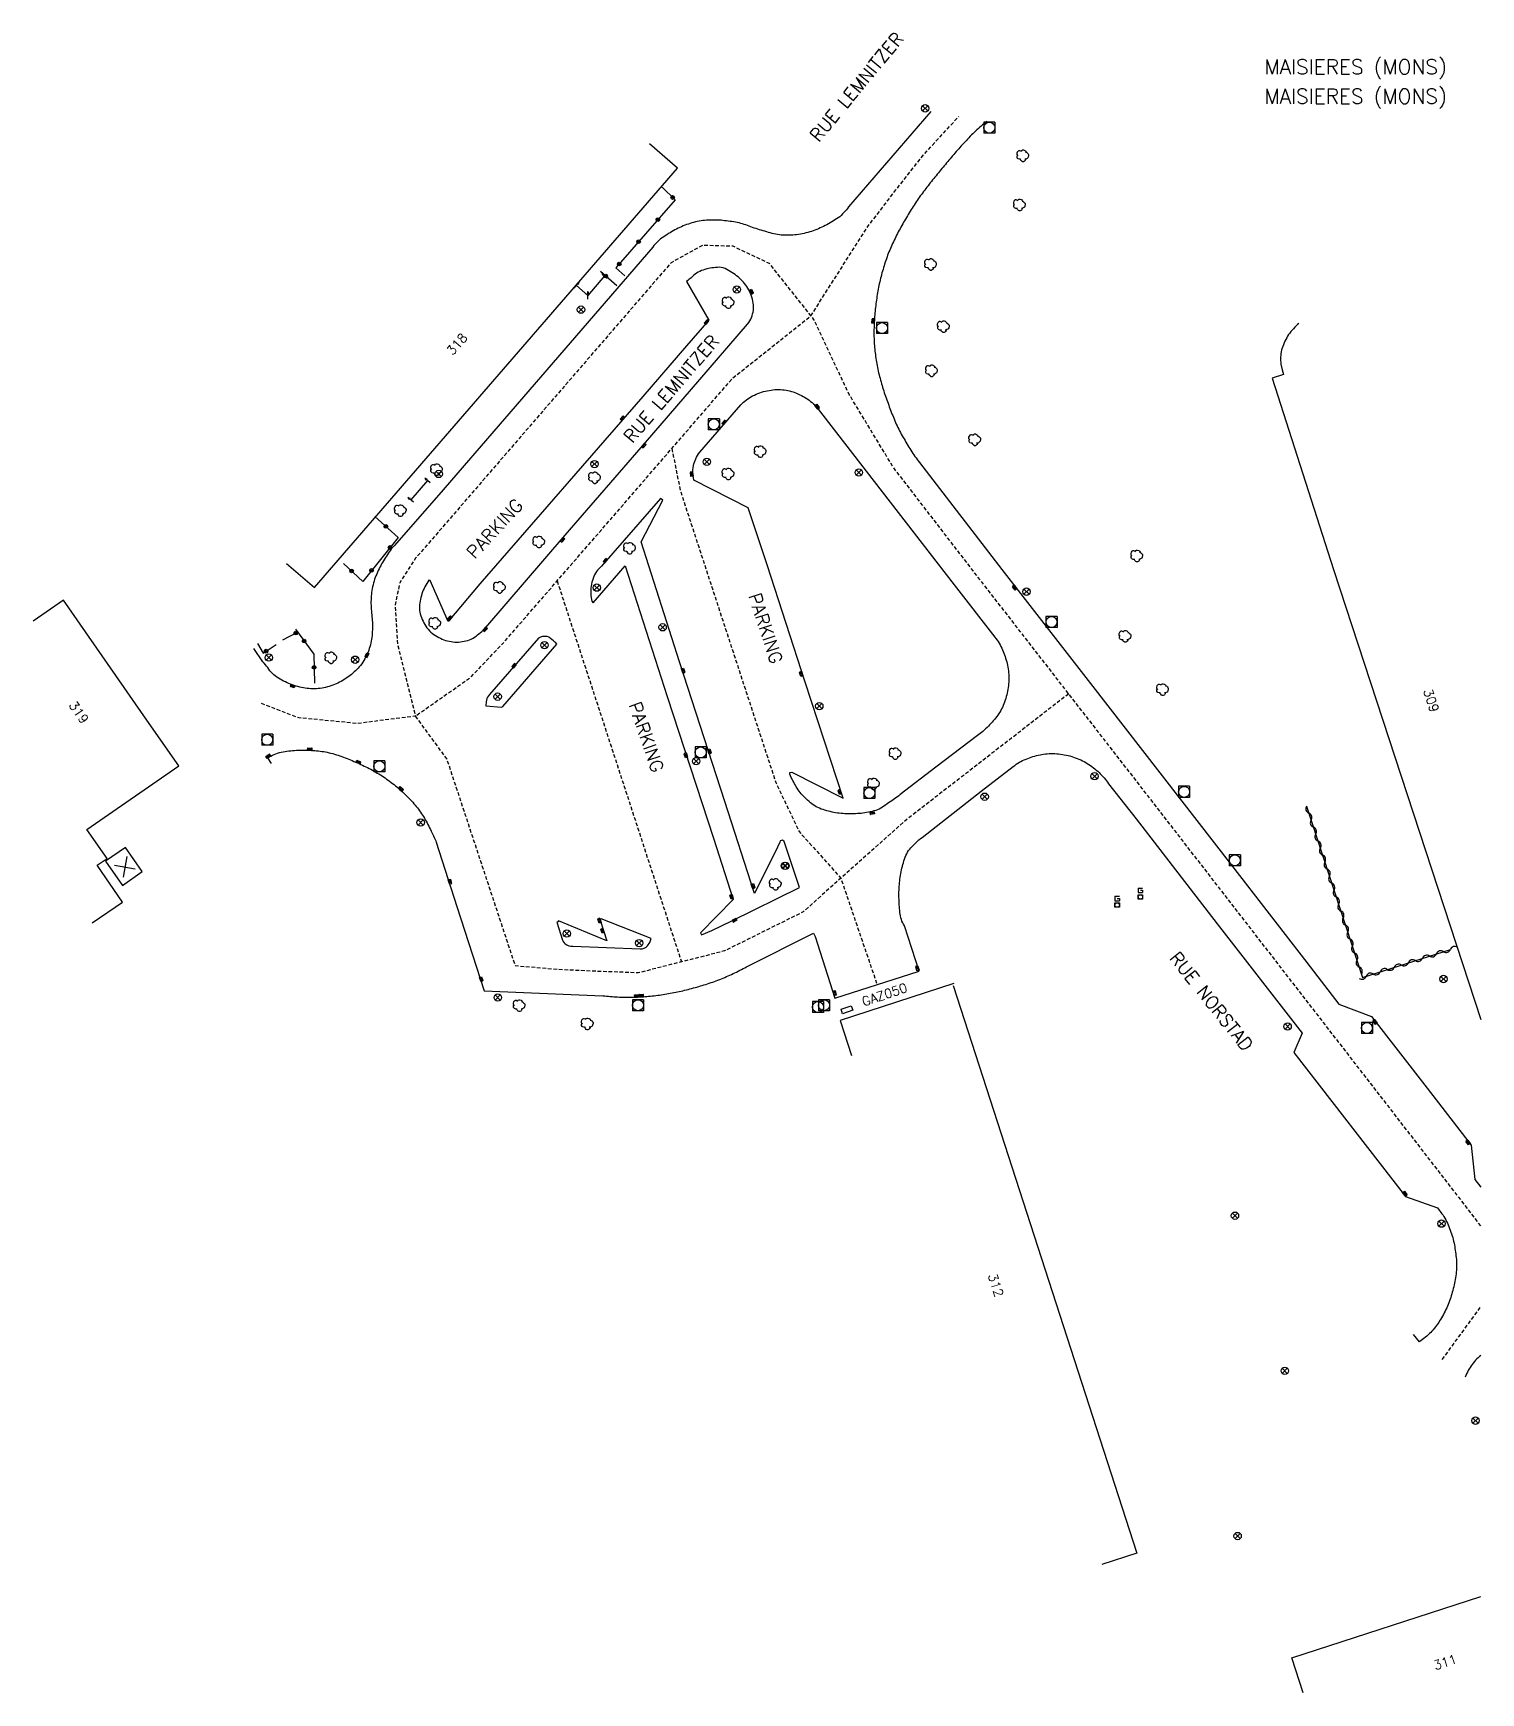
# Model space of a CAD drawing. Header units: millimetres. Extents: x 120999 to 122000, y 132031 to 133000.
# Drawn here: x 121803.4 to 122000, y 132031.3 to 132256.7 of the extents above.
import ezdxf
from ezdxf.enums import TextEntityAlignment as Align

# ---------------------------------------------------------------- set-up
doc = ezdxf.new("R2010")
doc.units = ezdxf.units.MM
doc.linetypes.add('DASHED', pattern=[0.75, 0.5, -0.25])
doc.layers.get('0').update_dxf_attribs({"linetype": 'CONTINUOUS'})
for name, color, linetype in [('W0001', 6, 'DASHED'), ('W0008', 7, 'CONTINUOUS'), ('W0100', 7, 'CONTINUOUS'), ('W0105', 7, 'CONTINUOUS'), ('W0300', 7, 'CONTINUOUS'), ('W0310', 3, 'CONTINUOUS'), ('W0322', 7, 'CONTINUOUS'), ('W0400', 7, 'CONTINUOUS'), ('W0412', 7, 'CONTINUOUS'), ('W0420', 7, 'CONTINUOUS'), ('W0469', 7, 'CONTINUOUS'), ('W0980', 7, 'CONTINUOUS'), ('W0984', 7, 'CONTINUOUS'), ('W0989', 7, 'CONTINUOUS'), ('W0991', 7, 'CONTINUOUS')]:
    doc.layers.add(name, color=color, linetype=linetype)
doc.styles.get("Standard").update_dxf_attribs({"font": 'romans.shx', "width": 0.85})

# ---------------------------------------------------------------- blocks, each defined once
blk = doc.blocks.new('t105o')
for p, q in [((-0.5, 0), (0.5, 0)), ((0.5, 0), (0.2, 0.1)), ((0.5, 0), (0.2, -0.1))]:
    blk.add_line(p, q)
blk = doc.blocks.new('T400')
for p, q in [((-0.15, 0.3), (0.15, 0.3)), ((-0.15, -0.25), (-0.15, 0.3)), ((-0.15, 0.15), (0.15, 0.15)), ((-0.15, 0), (0.15, 0)), ((0.15, 0.3), (0.15, -0.25)), ((-0.15, -0.15), (0.15, -0.15)), ((-0.15, -0.25), (-0.15, -0.3)), ((-0.15, -0.3), (0.15, -0.3)), ((0.15, -0.3), (0.15, -0.25))]:
    blk.add_line(p, q)
blk = doc.blocks.new('T420')
for p, q in [((0.75, 0.75), (-0.75, 0.75)), ((-0.75, 0.75), (-0.75, -0.75)), ((0.75, 0.75), (0.75, -0.75)), ((0.75, -0.75), (-0.75, -0.75))]:
    blk.add_line(p, q)
blk.add_ellipse((0, 0), major_axis=(-0.53, 0.53), ratio=1, start_param=3.926991, end_param=10.210176)
blk = doc.blocks.new('T300')
for p, q in [((-0.8, 0.51), (-0.86, 0.34)), ((-0.86, 0.34), (-0.86, 0.17)), ((-0.86, 0.17), (-0.74, 0.06)), ((-0.69, 0.63), (-0.8, 0.51)), ((-0.8, -0.06), (-0.74, 0.06)), ((-0.74, 0.06), (-0.69, 0.11)), ((-0.57, 0.69), (-0.69, 0.63)), ((-0.46, 0.69), (-0.57, 0.69)), ((-0.29, 0.63), (-0.46, 0.69)), ((-0.29, 0.63), (-0.17, 0.74)), ((-0.23, 0.57), (-0.29, 0.63)), ((-0.17, 0.74), (-0.06, 0.8)), ((-0.06, 0.8), (0.06, 0.8)), ((0.06, 0.8), (0.23, 0.74)), ((0.23, 0.74), (0.34, 0.63)), ((0.34, 0.63), (0.4, 0.51)), ((0.46, 0.46), (0.34, 0.46)), ((0.4, 0.51), (0.4, 0.46)), ((0.57, 0.4), (0.46, 0.46)), ((0.57, 0.4), (0.69, 0.29)), ((0.69, 0.29), (0.74, 0.17)), ((0.74, 0.06), (0.69, -0.17)), ((0.74, 0.17), (0.74, 0.06)), ((-0.8, -0.17), (-0.8, -0.06)), ((-0.8, -0.23), (-0.8, -0.17)), ((-0.74, -0.34), (-0.8, -0.23)), ((-0.69, -0.4), (-0.74, -0.34)), ((-0.51, -0.46), (-0.69, -0.4)), ((-0.4, -0.46), (-0.51, -0.46)), ((-0.4, -0.46), (-0.34, -0.46)), ((-0.34, -0.46), (-0.34, -0.4)), ((-0.34, -0.51), (-0.34, -0.46)), ((-0.29, -0.63), (-0.34, -0.51)), ((-0.17, -0.74), (-0.29, -0.63)), ((-0.06, -0.8), (-0.17, -0.74)), ((0.06, -0.8), (-0.06, -0.8)), ((0.17, -0.74), (0.06, -0.8)), ((0.23, -0.69), (0.17, -0.74)), ((0.29, -0.46), (0.23, -0.46)), ((0.29, -0.63), (0.23, -0.69)), ((0.46, -0.4), (0.29, -0.46)), ((0.34, -0.51), (0.29, -0.63)), ((0.34, -0.51), (0.34, -0.46)), ((0.57, -0.34), (0.46, -0.4)), ((0.63, -0.29), (0.57, -0.34)), ((0.69, -0.17), (0.63, -0.29))]:
    blk.add_line(p, q)
blk = doc.blocks.new('t322o')
at = {"color": 0, "linetype": 'Continuous'}
for radius in [0.25, 0.15]:
    blk.add_circle((0, 0), radius, dxfattribs=at)
blk = doc.blocks.new('t310o')
at = {"color": 0, "linetype": 'Continuous'}
for centre, start, end in [((-0.5, 0.38), 216.8699, 323.1304), ((0.5, -0.37), 36.8699, 143.1303)]:
    blk.add_arc(centre, 0.625, start, end, dxfattribs=at)
blk = doc.blocks.new('t991o')
at = {"color": 0, "linetype": 'Continuous'}
for p, q in [((-1, 1), (1, -1)), ((-1, -1), (1, 1))]:
    blk.add_line(p, q, dxfattribs=at)
blk = doc.blocks.new('T412')
for p, q in [((-0.3, 1.2), (0.3, 1.2)), ((-0.3, 1.2), (-0.3, 0.6)), ((-0.3, 0.6), (0.3, 0.6)), ((-0.3, 0.3), (0.3, 0.3)), ((-0.3, -0.3), (-0.3, 0.3)), ((0, 0.9), (0.3, 0.9)), ((0.3, 0.9), (0.3, 0.6)), ((0.3, 0.3), (0.3, -0.3)), ((0.3, -0.3), (-0.3, -0.3))]:
    blk.add_line(p, q)
blk.add_ellipse((0, 0), major_axis=(0.212, 0.212), ratio=1, start_param=5.497787, end_param=11.780972)
blk = doc.blocks.new('T469')
at = {"color": 0, "linetype": 'Continuous', "flags": 128}
for points in [[(-0.35, 0.35), (0.35, -0.35)], [(-0.35, -0.35), (0.35, 0.35)]]:
    blk.add_lwpolyline(points, dxfattribs=at)
at = {"color": 0, "linetype": 'Continuous'}
blk.add_circle((0, 0), 0.5, dxfattribs=at)

msp = doc.modelspace()

# ---------------------------------------------------------------- linework, layer by layer
at = {"layer": 'W0001', "flags": 128}
for points in [[(121944.02, 132166.99), (121921.7, 132149.66), (121907.97, 132137.37), (121897.29, 132132.07), (121885.56, 132129.08), (121879.28, 132129.32), (121874.52, 132129.54), (121868.87, 132130.02), (121859.57, 132158.14), (121855.3, 132163.96), (121862.87, 132169.29), (121867.25, 132173.92), (121881.83, 132190.72), (121898.4, 132209.88), (121909.02, 132218.34), (121916.57, 132230.24), (121920.55, 132235.42), (121924.29, 132240.19), (121929.11, 132245.42)], [(122000, 132094.71), (121997.3, 132098.24), (121975.97, 132125.78), (121955.03, 132152.82), (121931.07, 132183.66), (121920.16, 132197.81), (121914.21, 132207.65), (121909.38, 132217.89), (121903.38, 132225.42), (121898.43, 132227.78), (121894.29, 132227.89), (121890.01, 132225.54), (121855.32, 132185.4), (121853.15, 132182.04), (121852.54, 132179.09), (121852.85, 132173.73), (121855.3, 132163.96), (121847.41, 132162.95), (121839.44, 132163.73), (121834.28, 132165.69)], [(121890.12, 132200.3), (121891.25, 132194.64), (121904.23, 132154.96), (121907.41, 132148.27), (121913.08, 132141.94), (121918, 132127.48)], [(121874.54, 132182.32), (121891.42, 132130.57)], [(121994.77, 132076.57), (122000, 132083.73)]]:
    msp.add_lwpolyline(points, dxfattribs=at)
at = {"layer": 'W0008', "flags": 128}
for points in [[(121925.3, 132246.09), (121914.12, 132233.12), (121913.97, 132232.92), (121913.82, 132232.72), (121913.66, 132232.54), (121913.5, 132232.35), (121913.31, 132232.16), (121913.12, 132231.97), (121912.92, 132231.79), (121912.71, 132231.63), (121912.49, 132231.49), (121912.28, 132231.35), (121912.06, 132231.22), (121911.84, 132231.08), (121911.62, 132230.96), (121911.4, 132230.83), (121911.18, 132230.71), (121910.96, 132230.59), (121910.73, 132230.48), (121910.5, 132230.37), (121910.27, 132230.26), (121910.04, 132230.16), (121909.8, 132230.06), (121909.56, 132229.97), (121909.32, 132229.88), (121909.08, 132229.8), (121908.84, 132229.73), (121908.59, 132229.65), (121908.34, 132229.59), (121908.08, 132229.52), (121907.83, 132229.47), (121907.58, 132229.42), (121907.32, 132229.38), (121907.06, 132229.35), (121906.81, 132229.32), (121906.55, 132229.3), (121906.29, 132229.28), (121906.03, 132229.27), (121905.78, 132229.27), (121905.52, 132229.27), (121905.26, 132229.28), (121904.99, 132229.3), (121904.74, 132229.32), (121904.48, 132229.36), (121904.23, 132229.4), (121903.98, 132229.46), (121903.73, 132229.52), (121903.49, 132229.59), (121903.24, 132229.66), (121903, 132229.73), (121902.75, 132229.81), (121902.51, 132229.88), (121902.26, 132229.96), (121902.02, 132230.03), (121901.79, 132230.1), (121901.55, 132230.17), (121901.32, 132230.25), (121901.09, 132230.33), (121900.87, 132230.41), (121900.64, 132230.5), (121900.41, 132230.58), (121900.18, 132230.67), (121899.95, 132230.74), (121899.72, 132230.82), (121899.49, 132230.89), (121899.25, 132230.95), (121899.01, 132231), (121898.77, 132231.05), (121898.53, 132231.09), (121898.28, 132231.12), (121898.03, 132231.16), (121897.79, 132231.19), (121897.54, 132231.22), (121897.29, 132231.25), (121897.04, 132231.27), (121896.8, 132231.3), (121896.55, 132231.31), (121896.3, 132231.33), (121896.06, 132231.33), (121895.81, 132231.34), (121895.56, 132231.34), (121895.31, 132231.33), (121895.07, 132231.32), (121894.82, 132231.31), (121894.57, 132231.29), (121894.32, 132231.26), (121894.08, 132231.22), (121893.83, 132231.18), (121893.58, 132231.13), (121893.33, 132231.08), (121893.08, 132231.02), (121892.84, 132230.95), (121892.6, 132230.88), (121892.36, 132230.8), (121892.12, 132230.72), (121891.89, 132230.63), (121891.65, 132230.53), (121891.42, 132230.43), (121891.2, 132230.33), (121890.97, 132230.22), (121890.75, 132230.11), (121890.52, 132229.99), (121890.3, 132229.87), (121890.09, 132229.74), (121889.87, 132229.62), (121889.65, 132229.49), (121889.44, 132229.35), (121889.23, 132229.21), (121889.02, 132229.07), (121888.8, 132228.92), (121888.6, 132228.77), (121888.4, 132228.6), (121888.21, 132228.43), (121888.03, 132228.25), (121887.85, 132228.06), (121887.69, 132227.86), (121887.53, 132227.66), (121876.29, 132214.65), (121858.47, 132194.03), (121852.39, 132187.09), (121852.22, 132186.9), (121852.06, 132186.71), (121851.91, 132186.52), (121851.76, 132186.32), (121851.62, 132186.12), (121851.48, 132185.91), (121851.34, 132185.7), (121851.21, 132185.49), (121851.08, 132185.27), (121850.95, 132185.05), (121850.82, 132184.84), (121850.7, 132184.62), (121850.58, 132184.39), (121850.46, 132184.17), (121850.35, 132183.95), (121850.24, 132183.72), (121850.13, 132183.49), (121850.03, 132183.26), (121849.93, 132183.03), (121849.84, 132182.79), (121849.75, 132182.54), (121849.67, 132182.29), (121849.6, 132182.04), (121849.54, 132181.79), (121849.48, 132181.53), (121849.43, 132181.28), (121849.38, 132181.02), (121849.34, 132180.76), (121849.31, 132180.51), (121849.29, 132180.26), (121849.27, 132180.01), (121849.26, 132179.76), (121849.25, 132179.51), (121849.25, 132179.26), (121849.26, 132179), (121849.27, 132178.74), (121849.29, 132178.48), (121849.32, 132178.22), (121849.34, 132177.96), (121849.36, 132177.7), (121849.38, 132177.45), (121849.4, 132177.2), (121849.42, 132176.95), (121849.44, 132176.7), (121849.45, 132176.45), (121849.45, 132176.2), (121849.45, 132175.94), (121849.44, 132175.68), (121849.43, 132175.42), (121849.42, 132175.17), (121849.4, 132174.91), (121849.37, 132174.65), (121849.34, 132174.4), (121849.3, 132174.15), (121849.24, 132173.89), (121849.18, 132173.64), (121849.1, 132173.39), (121849.02, 132173.14), (121848.94, 132172.9), (121848.85, 132172.65), (121848.75, 132172.42), (121848.64, 132172.18), (121848.53, 132171.95), (121848.41, 132171.72), (121848.28, 132171.5), (121848.14, 132171.28), (121847.99, 132171.06), (121847.83, 132170.85), (121847.67, 132170.66), (121847.51, 132170.47), (121847.34, 132170.29), (121847.17, 132170.12), (121846.99, 132169.95), (121846.81, 132169.79), (121846.62, 132169.63), (121846.43, 132169.48), (121846.23, 132169.33), (121846.03, 132169.19), (121845.83, 132169.06), (121845.62, 132168.93), (121845.41, 132168.8), (121845.19, 132168.68), (121844.97, 132168.56), (121844.74, 132168.45), (121844.51, 132168.35), (121844.28, 132168.25), (121844.05, 132168.16), (121843.81, 132168.07), (121843.57, 132168), (121843.33, 132167.93), (121843.09, 132167.86), (121842.85, 132167.81), (121842.6, 132167.76), (121842.35, 132167.72), (121842.1, 132167.69), (121841.84, 132167.66), (121841.59, 132167.65), (121841.33, 132167.65), (121841.08, 132167.67), (121840.83, 132167.69), (121840.58, 132167.72), (121840.33, 132167.75), (121840.08, 132167.8), (121839.83, 132167.85), (121839.58, 132167.9), (121839.32, 132167.97), (121839.07, 132168.04), (121838.82, 132168.11), (121838.58, 132168.2), (121838.33, 132168.29), (121838.09, 132168.39), (121837.85, 132168.49), (121837.62, 132168.6), (121837.38, 132168.72), (121837.15, 132168.84), (121836.92, 132168.97), (121836.69, 132169.11), (121836.47, 132169.25), (121836.26, 132169.41), (121836.06, 132169.58), (121835.86, 132169.76), (121835.68, 132169.94), (121835.52, 132170.13), (121835.37, 132170.33), (121835.22, 132170.54), (121835.07, 132170.74), (121834.92, 132170.94), (121834.74, 132171.15), (121834.56, 132171.35), (121833.32, 132173.12)], [(121932.92, 132244.75), (121932.72, 132244.59), (121932.52, 132244.43), (121932.32, 132244.27), (121932.13, 132244.11), (121931.94, 132243.94), (121931.75, 132243.77), (121931.56, 132243.6), (121931.38, 132243.43), (121931.2, 132243.25), (121931.01, 132243.07), (121930.83, 132242.89), (121930.65, 132242.71), (121930.47, 132242.52), (121930.29, 132242.34), (121930.12, 132242.15), (121929.94, 132241.97), (121929.77, 132241.78), (121929.59, 132241.59), (121929.42, 132241.4), (121929.25, 132241.21), (121929.08, 132241.02), (121928.91, 132240.83), (121928.74, 132240.63), (121928.57, 132240.44), (121928.41, 132240.24), (121928.24, 132240.05), (121928.08, 132239.85), (121927.91, 132239.66), (121927.75, 132239.47), (121927.59, 132239.28), (121927.43, 132239.09), (121927.27, 132238.9), (121927.11, 132238.71), (121926.95, 132238.51), (121926.79, 132238.32), (121926.63, 132238.13), (121926.47, 132237.94), (121926.32, 132237.75), (121926.16, 132237.56), (121926, 132237.36), (121925.84, 132237.17), (121925.69, 132236.98), (121925.53, 132236.79), (121925.38, 132236.59), (121925.22, 132236.4), (121925.07, 132236.2), (121924.92, 132236), (121924.76, 132235.81), (121924.61, 132235.61), (121924.46, 132235.41), (121924.31, 132235.21), (121924.17, 132235.01), (121924.02, 132234.81), (121923.87, 132234.61), (121923.73, 132234.41), (121923.59, 132234.2), (121923.45, 132234), (121923.31, 132233.79), (121923.17, 132233.59), (121923.03, 132233.38), (121922.9, 132233.17), (121922.76, 132232.96), (121922.63, 132232.75), (121922.5, 132232.53), (121922.37, 132232.32), (121922.24, 132232.11), (121922.11, 132231.89), (121921.98, 132231.68), (121921.85, 132231.47), (121921.73, 132231.25), (121921.6, 132231.03), (121921.48, 132230.82), (121921.35, 132230.6), (121921.23, 132230.38), (121921.11, 132230.16), (121921, 132229.95), (121920.88, 132229.73), (121920.76, 132229.51), (121920.65, 132229.28), (121920.54, 132229.06), (121920.43, 132228.84), (121920.32, 132228.61), (121920.21, 132228.39), (121920.11, 132228.16), (121920.01, 132227.94), (121919.9, 132227.71), (121919.81, 132227.48), (121919.71, 132227.25), (121919.61, 132227.02), (121919.52, 132226.79), (121919.43, 132226.55), (121919.35, 132226.32), (121919.26, 132226.08), (121919.18, 132225.84), (121919.1, 132225.61), (121919.02, 132225.36), (121918.94, 132225.12), (121918.87, 132224.88), (121918.8, 132224.64), (121918.73, 132224.4), (121918.66, 132224.16), (121918.6, 132223.91), (121918.53, 132223.67), (121918.47, 132223.43), (121918.41, 132223.18), (121918.36, 132222.94), (121918.3, 132222.69), (121918.25, 132222.45), (121918.2, 132222.2), (121918.15, 132221.96), (121918.11, 132221.71), (121918.06, 132221.46), (121918.02, 132221.22), (121917.98, 132220.97), (121917.94, 132220.72), (121917.91, 132220.47), (121917.87, 132220.22), (121917.84, 132219.97), (121917.81, 132219.72), (121917.78, 132219.48), (121917.75, 132219.23), (121917.73, 132218.97), (121917.7, 132218.72), (121917.68, 132218.47), (121917.66, 132218.22), (121917.64, 132217.97), (121917.62, 132217.72), (121917.61, 132217.48), (121917.59, 132217.23), (121917.58, 132216.98), (121917.58, 132216.74), (121917.57, 132216.49), (121917.57, 132216.24), (121917.57, 132216), (121917.57, 132215.75), (121917.57, 132215.51), (121917.58, 132215.26), (121917.59, 132215.02), (121917.6, 132214.77), (121917.62, 132214.53), (121917.63, 132214.28), (121917.65, 132214.04), (121917.68, 132213.79), (121917.7, 132213.55), (121917.73, 132213.3), (121917.76, 132213.06), (121917.79, 132212.81), (121917.83, 132212.57), (121917.87, 132212.32), (121917.91, 132212.08), (121917.95, 132211.83), (121918, 132211.58), (121918.05, 132211.33), (121918.1, 132211.08), (121918.16, 132210.83), (121918.21, 132210.58), (121918.27, 132210.33), (121918.34, 132210.09), (121918.4, 132209.84), (121918.47, 132209.59), (121918.53, 132209.35), (121918.6, 132209.11), (121918.67, 132208.86), (121918.75, 132208.62), (121918.82, 132208.38), (121918.9, 132208.13), (121918.98, 132207.89), (121919.06, 132207.65), (121919.14, 132207.41), (121919.22, 132207.17), (121919.31, 132206.93), (121919.39, 132206.69), (121919.48, 132206.45), (121919.57, 132206.21), (121919.66, 132205.98), (121919.75, 132205.74), (121919.84, 132205.5), (121919.93, 132205.26), (121920.02, 132205.03), (121920.12, 132204.79), (121920.21, 132204.55), (121920.31, 132204.32), (121920.41, 132204.08), (121920.51, 132203.85), (121920.61, 132203.62), (121920.72, 132203.39), (121920.83, 132203.16), (121920.94, 132202.94), (121921.06, 132202.71), (121921.18, 132202.49), (121921.29, 132202.26), (121921.42, 132202.04), (121921.54, 132201.82), (121921.66, 132201.6), (121921.79, 132201.38), (121921.92, 132201.16), (121922.05, 132200.94), (121922.18, 132200.72), (121922.31, 132200.51), (121922.44, 132200.29), (121922.58, 132200.08), (121922.72, 132199.86), (121922.86, 132199.65), (121923, 132199.44), (121923.14, 132199.23), (121923.29, 132199.03), (121923.44, 132198.82), (121923.59, 132198.62), (121923.74, 132198.41), (121934.95, 132183.87), (121946.99, 132168.38), (121966.12, 132143.7), (121976.37, 132130.49), (121980.7, 132124.85), (121985.16, 132123.17), (121992.71, 132113.41), (121998.7, 132105.68), (121999.21, 132101), (122000, 132099.97)], [(121892.1, 132214.24), (121886.18, 132207.38), (121864.06, 132181.91), (121859.73, 132176.81), (121857.27, 132182.37), (121857.12, 132182.41), (121856.97, 132182.2), (121856.83, 132181.98), (121856.7, 132181.75), (121856.58, 132181.53), (121856.46, 132181.3), (121856.36, 132181.06), (121856.26, 132180.83), (121856.18, 132180.58), (121856.1, 132180.34), (121856.03, 132180.09), (121855.97, 132179.84), (121855.92, 132179.58), (121855.87, 132179.33), (121855.84, 132179.07), (121855.83, 132178.82), (121855.84, 132178.57), (121855.86, 132178.32), (121855.9, 132178.08), (121855.95, 132177.83), (121856.03, 132177.59), (121856.12, 132177.34), (121856.21, 132177.09), (121856.32, 132176.85), (121856.43, 132176.61), (121856.56, 132176.39), (121856.7, 132176.17), (121856.85, 132175.95), (121857.02, 132175.75), (121857.2, 132175.56), (121857.4, 132175.37), (121857.6, 132175.2), (121857.8, 132175.05), (121858.01, 132174.9), (121858.23, 132174.77), (121858.45, 132174.64), (121858.68, 132174.53), (121858.91, 132174.43), (121859.14, 132174.34), (121859.38, 132174.25), (121859.63, 132174.18), (121859.88, 132174.12), (121860.13, 132174.07), (121860.39, 132174.03), (121860.65, 132174.01), (121860.9, 132174), (121861.16, 132174.01), (121861.41, 132174.03), (121861.66, 132174.07), (121861.91, 132174.12), (121862.15, 132174.18), (121862.4, 132174.25), (121862.64, 132174.34), (121862.88, 132174.43), (121863.11, 132174.54), (121863.33, 132174.67), (121863.53, 132174.82), (121863.73, 132174.98), (121863.92, 132175.14), (121864.12, 132175.3), (121864.31, 132175.47), (121864.49, 132175.64), (121864.67, 132175.82), (121864.85, 132176.01), (121875.65, 132188.52), (121886.52, 132201.12), (121893.93, 132209.67), (121900.4, 132217.21), (121900.56, 132217.43), (121900.7, 132217.65), (121900.83, 132217.88), (121900.93, 132218.11), (121901.02, 132218.34), (121901.09, 132218.58), (121901.15, 132218.82), (121901.19, 132219.06), (121901.21, 132219.31), (121901.21, 132219.56), (121901.2, 132219.81), (121901.17, 132220.06), (121901.12, 132220.32), (121901.06, 132220.59), (121900.98, 132220.86), (121900.89, 132221.12), (121900.79, 132221.37), (121900.68, 132221.61), (121900.56, 132221.84), (121900.44, 132222.07), (121900.3, 132222.29), (121900.16, 132222.5), (121900, 132222.7), (121899.84, 132222.9), (121899.67, 132223.08), (121899.49, 132223.27), (121899.31, 132223.44), (121899.12, 132223.61), (121898.92, 132223.77), (121898.71, 132223.93), (121898.5, 132224.08), (121898.28, 132224.23), (121898.06, 132224.37), (121897.83, 132224.5), (121897.6, 132224.63), (121897.36, 132224.76), (121897.1, 132224.86), (121896.84, 132224.91), (121896.58, 132224.92), (121896.31, 132224.91), (121896.05, 132224.89), (121895.8, 132224.86), (121895.56, 132224.83), (121895.32, 132224.79), (121895.08, 132224.74), (121894.85, 132224.69), (121894.62, 132224.62), (121894.38, 132224.55), (121894.16, 132224.47), (121893.93, 132224.37), (121893.71, 132224.27), (121893.48, 132224.13), (121893.28, 132223.97), (121893.08, 132223.8), (121892.88, 132223.63), (121892.69, 132223.46), (121892.49, 132223.3), (121892.3, 132223.13), (121892.1, 132222.97), (121895.14, 132217.74), (121892.11, 132214.25)], [(121899.51, 132206.24), (121899.68, 132206.42), (121899.86, 132206.59), (121900.05, 132206.75), (121900.24, 132206.9), (121900.44, 132207.05), (121900.65, 132207.19), (121900.86, 132207.32), (121901.09, 132207.45), (121901.33, 132207.57), (121901.57, 132207.68), (121901.81, 132207.78), (121902.06, 132207.88), (121902.31, 132207.96), (121902.57, 132208.03), (121902.82, 132208.1), (121903.07, 132208.15), (121903.33, 132208.2), (121903.59, 132208.25), (121903.84, 132208.28), (121904.1, 132208.3), (121904.37, 132208.31), (121904.63, 132208.31), (121904.88, 132208.3), (121905.13, 132208.28), (121905.38, 132208.26), (121905.63, 132208.23), (121905.88, 132208.18), (121906.12, 132208.13), (121906.36, 132208.07), (121906.61, 132207.99), (121906.84, 132207.91), (121907.07, 132207.81), (121907.3, 132207.71), (121907.52, 132207.61), (121907.74, 132207.5), (121907.95, 132207.38), (121908.16, 132207.26), (121908.37, 132207.13), (121908.57, 132206.99), (121908.77, 132206.85), (121908.97, 132206.7), (121909.16, 132206.55), (121909.35, 132206.39), (121909.53, 132206.22), (121918.7, 132194.41), (121928.46, 132181.79), (121933.98, 132174.69), (121934.14, 132174.49), (121934.29, 132174.29), (121934.44, 132174.08), (121934.58, 132173.87), (121934.71, 132173.65), (121934.82, 132173.43), (121934.94, 132173.2), (121935.04, 132172.97), (121935.13, 132172.74), (121935.22, 132172.51), (121935.31, 132172.28), (121935.39, 132172.04), (121935.46, 132171.81), (121935.53, 132171.57), (121935.6, 132171.34), (121935.66, 132171.1), (121935.71, 132170.86), (121935.76, 132170.62), (121935.8, 132170.37), (121935.83, 132170.13), (121935.86, 132169.88), (121935.88, 132169.63), (121935.89, 132169.38), (121935.89, 132169.13), (121935.89, 132168.87), (121935.88, 132168.61), (121935.86, 132168.35), (121935.84, 132168.1), (121935.81, 132167.85), (121935.77, 132167.59), (121935.73, 132167.34), (121935.68, 132167.09), (121935.62, 132166.84), (121935.55, 132166.6), (121935.48, 132166.35), (121935.4, 132166.11), (121935.32, 132165.86), (121935.23, 132165.62), (121935.13, 132165.38), (121935.02, 132165.15), (121934.91, 132164.93), (121934.79, 132164.71), (121934.66, 132164.5), (121934.53, 132164.3), (121934.38, 132164.09), (121934.24, 132163.9), (121934.09, 132163.7), (121933.93, 132163.51), (121933.77, 132163.32), (121933.61, 132163.13), (121933.44, 132162.95), (121933.28, 132162.76), (121933.11, 132162.58), (121932.93, 132162.39), (121932.74, 132162.22), (121932.54, 132162.05), (121932.34, 132161.88), (121932.16, 132161.74), (121931.98, 132161.59), (121931.8, 132161.45), (121931.62, 132161.31), (121925.98, 132157.04), (121921.13, 132153.29), (121920.94, 132153.14), (121920.75, 132153), (121920.56, 132152.86), (121920.37, 132152.72), (121920.17, 132152.58), (121919.98, 132152.45), (121919.78, 132152.32), (121919.56, 132152.18), (121919.35, 132152.03), (121919.14, 132151.88), (121918.93, 132151.74), (121918.72, 132151.6), (121918.5, 132151.46), (121918.28, 132151.34), (121918.05, 132151.23), (121917.81, 132151.14), (121917.56, 132151.07), (121917.31, 132151.01), (121917.06, 132150.96), (121916.81, 132150.91), (121916.56, 132150.86), (121916.31, 132150.82), (121916.06, 132150.79), (121915.82, 132150.75), (121915.57, 132150.73), (121915.32, 132150.71), (121915.07, 132150.69), (121914.83, 132150.68), (121914.58, 132150.67), (121914.33, 132150.67), (121914.09, 132150.67), (121913.84, 132150.68), (121913.6, 132150.69), (121913.35, 132150.71), (121913.1, 132150.73), (121912.86, 132150.76), (121912.61, 132150.79), (121912.37, 132150.83), (121912.12, 132150.88), (121911.88, 132150.93), (121911.63, 132150.98), (121911.39, 132151.04), (121911.15, 132151.11), (121910.9, 132151.18), (121910.66, 132151.26), (121910.42, 132151.34), (121910.18, 132151.44), (121909.95, 132151.54), (121909.74, 132151.65), (121909.52, 132151.78), (121909.32, 132151.91), (121909.12, 132152.05), (121908.93, 132152.2), (121908.75, 132152.36), (121908.56, 132152.52), (121908.39, 132152.69), (121908.21, 132152.86), (121908.04, 132153.04), (121907.87, 132153.21), (121907.7, 132153.39), (121907.55, 132153.58), (121907.4, 132153.76), (121907.27, 132153.96), (121907.14, 132154.16), (121907.02, 132154.36), (121906.9, 132154.57), (121906.79, 132154.78), (121906.67, 132154.99), (121906.56, 132155.19), (121906.44, 132155.41), (121906.32, 132155.62), (121906.22, 132155.84), (121906.14, 132156.07), (121906.14, 132156.32), (121906.43, 132156.36), (121913.38, 132152.79), (121908.23, 132168.58), (121903.05, 132184.5), (121900.47, 132192.27), (121893.09, 132196), (121892.99, 132196.86), (121892.97, 132197.14), (121892.98, 132197.42), (121893.01, 132197.7), (121893.06, 132197.98), (121893.12, 132198.22), (121893.2, 132198.46), (121893.28, 132198.69), (121893.38, 132198.91), (121893.49, 132199.14), (121893.6, 132199.36), (121893.74, 132199.58), (121893.91, 132199.79), (121899.5, 132206.22)], [(121835.74, 132157.5), (121835.24, 132158.27), (121835.44, 132158.41), (121835.65, 132158.53), (121835.87, 132158.65), (121836.1, 132158.76), (121836.33, 132158.85), (121836.57, 132158.93), (121836.82, 132159), (121837.07, 132159.06), (121837.32, 132159.12), (121837.58, 132159.16), (121837.84, 132159.2), (121838.09, 132159.24), (121838.35, 132159.26), (121838.61, 132159.28), (121838.87, 132159.3), (121839.13, 132159.32), (121839.39, 132159.33), (121839.65, 132159.33), (121839.89, 132159.34), (121840.14, 132159.34), (121840.39, 132159.34), (121840.63, 132159.34), (121840.88, 132159.33), (121841.12, 132159.32), (121841.37, 132159.3), (121841.61, 132159.29), (121841.86, 132159.26), (121842.1, 132159.24), (121842.34, 132159.21), (121842.59, 132159.17), (121842.83, 132159.13), (121843.07, 132159.09), (121843.31, 132159.04), (121843.56, 132158.99), (121843.81, 132158.93), (121844.06, 132158.86), (121844.31, 132158.79), (121844.55, 132158.72), (121844.8, 132158.64), (121845.04, 132158.56), (121845.28, 132158.48), (121845.52, 132158.39), (121845.76, 132158.3), (121846, 132158.21), (121846.23, 132158.11), (121846.47, 132158.02), (121846.7, 132157.92), (121846.94, 132157.81), (121847.17, 132157.71), (121847.41, 132157.61), (121847.64, 132157.5), (121847.87, 132157.4), (121848.09, 132157.29), (121848.32, 132157.18), (121848.55, 132157.07), (121848.78, 132156.96), (121849, 132156.84), (121849.22, 132156.73), (121849.45, 132156.61), (121849.67, 132156.49), (121849.89, 132156.36), (121850.1, 132156.23), (121850.32, 132156.11), (121850.54, 132155.97), (121850.75, 132155.84), (121850.96, 132155.7), (121851.17, 132155.56), (121851.38, 132155.41), (121851.58, 132155.26), (121851.78, 132155.11), (121851.98, 132154.96), (121852.18, 132154.81), (121852.38, 132154.65), (121852.57, 132154.49), (121852.76, 132154.33), (121852.96, 132154.17), (121853.14, 132154.01), (121853.33, 132153.84), (121853.52, 132153.67), (121853.7, 132153.5), (121853.88, 132153.33), (121854.06, 132153.15), (121854.23, 132152.98), (121854.41, 132152.8), (121854.58, 132152.62), (121854.75, 132152.43), (121854.92, 132152.25), (121855.09, 132152.06), (121855.26, 132151.87), (121855.41, 132151.69), (121855.56, 132151.5), (121855.71, 132151.3), (121855.85, 132151.11), (121855.99, 132150.91), (121856.12, 132150.7), (121856.25, 132150.5), (121856.37, 132150.3), (121856.5, 132150.09), (121856.62, 132149.88), (121856.74, 132149.67), (121856.87, 132149.45), (121856.99, 132149.24), (121857.1, 132149.02), (121857.22, 132148.8), (121857.33, 132148.57), (121857.44, 132148.35), (121857.54, 132148.13), (121857.65, 132147.9), (121857.75, 132147.68), (121857.85, 132147.45), (121857.95, 132147.22), (121858.04, 132147.03), (121858.11, 132146.83), (121860.93, 132138.09), (121864.63, 132126.65), (121880.76, 132125.98), (121881.01, 132125.96), (121881.26, 132125.93), (121881.5, 132125.9), (121881.75, 132125.88), (121882, 132125.86), (121882.25, 132125.84), (121882.5, 132125.83), (121882.74, 132125.81), (121882.99, 132125.8), (121883.24, 132125.79), (121883.49, 132125.79), (121883.74, 132125.78), (121883.98, 132125.78), (121884.23, 132125.78), (121884.48, 132125.78), (121884.73, 132125.78), (121884.98, 132125.78), (121885.23, 132125.79), (121885.47, 132125.8), (121885.72, 132125.81), (121885.97, 132125.83), (121886.22, 132125.84), (121886.47, 132125.86), (121886.72, 132125.88), (121886.96, 132125.9), (121887.21, 132125.92), (121887.46, 132125.95), (121887.71, 132125.98), (121887.95, 132126.01), (121888.2, 132126.04), (121888.45, 132126.07), (121888.69, 132126.11), (121888.94, 132126.14), (121889.18, 132126.18), (121889.43, 132126.22), (121889.67, 132126.26), (121889.91, 132126.31), (121890.16, 132126.35), (121890.4, 132126.4), (121890.64, 132126.45), (121890.89, 132126.5), (121891.13, 132126.55), (121891.37, 132126.61), (121891.61, 132126.66), (121891.85, 132126.72), (121892.09, 132126.78), (121892.33, 132126.84), (121892.57, 132126.9), (121892.81, 132126.96), (121893.05, 132127.03), (121893.29, 132127.09), (121893.53, 132127.16), (121893.77, 132127.23), (121894, 132127.3), (121894.24, 132127.37), (121894.48, 132127.44), (121894.72, 132127.52), (121894.96, 132127.6), (121895.2, 132127.68), (121895.44, 132127.76), (121895.67, 132127.84), (121895.91, 132127.92), (121896.15, 132128.01), (121896.38, 132128.1), (121896.62, 132128.19), (121896.85, 132128.28), (121897.08, 132128.38), (121897.32, 132128.47), (121897.55, 132128.57), (121897.78, 132128.67), (121898.01, 132128.77), (121898.24, 132128.88), (121898.46, 132128.98), (121898.69, 132129.09), (121898.92, 132129.2), (121899.14, 132129.31), (121899.37, 132129.43), (121899.59, 132129.54), (121899.82, 132129.66), (121900.04, 132129.78), (121900.26, 132129.9), (121909.35, 132134.48), (121909.59, 132134.03), (121912.27, 132125.66), (121923.73, 132129.31), (121921.7, 132135.46), (121921.58, 132135.68), (121921.48, 132135.9), (121921.38, 132136.12), (121921.3, 132136.35), (121921.23, 132136.58), (121921.18, 132136.82), (121921.13, 132137.05), (121921.1, 132137.3), (121921.08, 132137.55), (121921.05, 132137.81), (121921.03, 132138.06), (121921.01, 132138.31), (121921, 132138.57), (121920.99, 132138.82), (121920.98, 132139.07), (121920.97, 132139.33), (121920.97, 132139.58), (121920.97, 132139.83), (121920.97, 132140.08), (121920.98, 132140.33), (121920.99, 132140.58), (121921, 132140.83), (121921.02, 132141.08), (121921.04, 132141.33), (121921.07, 132141.58), (121921.1, 132141.83), (121921.13, 132142.08), (121921.17, 132142.33), (121921.21, 132142.57), (121921.26, 132142.82), (121921.31, 132143.07), (121921.37, 132143.31), (121921.43, 132143.56), (121921.5, 132143.8), (121921.57, 132144.05), (121921.65, 132144.29), (121921.73, 132144.53), (121921.82, 132144.78), (121921.91, 132145.02), (121922.02, 132145.25), (121922.14, 132145.47), (121922.28, 132145.69), (121922.43, 132145.89), (121922.59, 132146.08), (121922.76, 132146.27), (121922.94, 132146.45), (121923.11, 132146.63), (121923.29, 132146.81), (121923.48, 132146.99), (121923.67, 132147.16), (121923.88, 132147.32), (121924.1, 132147.47), (121932.15, 132153.77), (121932.15, 132153.77), (121936.49, 132157.11), (121936.69, 132157.26), (121936.9, 132157.41), (121937.11, 132157.55), (121937.32, 132157.68), (121937.54, 132157.8), (121937.76, 132157.91), (121937.99, 132158.02), (121938.23, 132158.11), (121938.46, 132158.2), (121938.7, 132158.29), (121938.93, 132158.37), (121939.17, 132158.45), (121939.41, 132158.52), (121939.65, 132158.59), (121939.89, 132158.65), (121940.13, 132158.71), (121940.37, 132158.75), (121940.62, 132158.79), (121940.87, 132158.83), (121941.11, 132158.85), (121941.37, 132158.86), (121941.62, 132158.87), (121941.88, 132158.87), (121942.14, 132158.86), (121942.4, 132158.84), (121942.66, 132158.82), (121942.92, 132158.79), (121943.18, 132158.75), (121943.43, 132158.71), (121943.68, 132158.66), (121943.93, 132158.61), (121944.18, 132158.55), (121944.43, 132158.48), (121944.68, 132158.4), (121944.92, 132158.31), (121945.17, 132158.22), (121945.41, 132158.12), (121945.65, 132158.01), (121945.88, 132157.9), (121946.11, 132157.78), (121946.33, 132157.65), (121946.55, 132157.52), (121946.77, 132157.39), (121946.98, 132157.25), (121947.18, 132157.1), (121947.38, 132156.95), (121947.58, 132156.79), (121947.77, 132156.63), (121947.96, 132156.47), (121948.14, 132156.3), (121948.32, 132156.12), (121948.5, 132155.94), (121948.67, 132155.76), (121948.83, 132155.57), (121949, 132155.37), (121949.15, 132155.17), (121949.31, 132154.97), (121949.45, 132154.76), (121953.18, 132150), (121964.21, 132135.75), (121975.73, 132120.88), (121974.62, 132118.26), (121989.75, 132098.73), (121994.13, 132097.19), (121994.72, 132096.37), (121994.87, 132096.17), (121995, 132095.97), (121995.13, 132095.76), (121995.25, 132095.54), (121995.36, 132095.32), (121995.47, 132095.09), (121995.57, 132094.85), (121995.67, 132094.61), (121995.77, 132094.37), (121995.86, 132094.12), (121995.95, 132093.88), (121996.03, 132093.63), (121996.11, 132093.38), (121996.18, 132093.13), (121996.24, 132092.88), (121996.3, 132092.63), (121996.36, 132092.37), (121996.41, 132092.13), (121996.45, 132091.88), (121996.49, 132091.64), (121996.53, 132091.4), (121996.57, 132091.15), (121996.6, 132090.91), (121996.63, 132090.66), (121996.66, 132090.42), (121996.68, 132090.17), (121996.69, 132089.92), (121996.7, 132089.68), (121996.71, 132089.43), (121996.71, 132089.18), (121996.7, 132088.94), (121996.69, 132088.69), (121996.66, 132088.44), (121996.64, 132088.19), (121996.6, 132087.94), (121996.56, 132087.68), (121996.52, 132087.43), (121996.48, 132087.18), (121996.43, 132086.93), (121996.38, 132086.69), (121996.32, 132086.44), (121996.26, 132086.2), (121996.2, 132085.95), (121996.13, 132085.71), (121996.06, 132085.47), (121995.99, 132085.23), (121995.91, 132084.99), (121995.83, 132084.75), (121995.75, 132084.52), (121995.66, 132084.28), (121995.57, 132084.05), (121995.47, 132083.82), (121995.37, 132083.58), (121995.26, 132083.36), (121995.15, 132083.13), (121995.04, 132082.9), (121994.92, 132082.68), (121994.8, 132082.45), (121994.67, 132082.23), (121994.54, 132082.01), (121994.41, 132081.8), (121994.28, 132081.59), (121994.13, 132081.38), (121993.99, 132081.18), (121993.84, 132080.99), (121993.68, 132080.8), (121993.52, 132080.61), (121993.36, 132080.43), (121993.19, 132080.25), (121993.02, 132080.08), (121992.84, 132079.91), (121992.65, 132079.74), (121992.47, 132079.58), (121992.28, 132079.42), (121992.08, 132079.27), (121991.88, 132079.13), (121991.67, 132078.98), (121990.88, 132079.98)], [(122000, 132077.13), (121999.83, 132076.98), (121999.64, 132076.81), (121999.47, 132076.64), (121999.29, 132076.46), (121999.13, 132076.28), (121998.97, 132076.09), (121998.82, 132075.89), (121998.68, 132075.69), (121998.54, 132075.49), (121998.41, 132075.28), (121998.29, 132075.07), (121998.17, 132074.85), (121998.07, 132074.63), (121997.96, 132074.4), (121997.87, 132074.17)]]:
    msp.add_lwpolyline(points, dxfattribs=at)
for points in [[(121880.57, 132184.33), (121880.38, 132184.16), (121880.2, 132183.98), (121880.04, 132183.79), (121879.89, 132183.58), (121879.75, 132183.36), (121879.63, 132183.13), (121879.53, 132182.9), (121879.43, 132182.66), (121879.34, 132182.4), (121879.27, 132182.13), (121879.2, 132181.87), (121879.16, 132181.59), (121879.12, 132181.33), (121879.11, 132181.07), (121879.1, 132180.81), (121879.11, 132180.55), (121879.12, 132180.3), (121879.15, 132180.05), (121879.19, 132179.8), (121879.24, 132179.56), (121879.41, 132179.35), (121883.76, 132184.37), (121889.49, 132166.64), (121895.76, 132147.36), (121898.46, 132139.04), (121894.02, 132134.52), (121894.15, 132134.24), (121895.54, 132134.83), (121898.27, 132136.15), (121907.47, 132140.69), (121905.38, 132146.92), (121905.17, 132147.09), (121904.84, 132147), (121904.8, 132146.83), (121904.46, 132146.16), (121901.35, 132139.87), (121897.3, 132152.37), (121891.15, 132171.32), (121885.94, 132187.61), (121888.88, 132193.27), (121888.58, 132193.52)], [(121874.35, 132173.89), (121874.21, 132174.02), (121874.03, 132174.2), (121873.84, 132174.37), (121873.64, 132174.52), (121873.43, 132174.66), (121873.2, 132174.76), (121872.99, 132174.79), (121872.78, 132174.79), (121872.57, 132174.76), (121872.28, 132174.68), (121872.01, 132174.53), (121865.36, 132166.88), (121865.22, 132166.72), (121865.09, 132166.54), (121864.99, 132166.34), (121864.93, 132166.14), (121864.9, 132165.92), (121864.85, 132165.36), (121866.96, 132165.19), (121867.16, 132165.28), (121874.49, 132173.75)], [(121874.62, 132136), (121874.48, 132135.97), (121875.28, 132133.54), (121875.36, 132133.33), (121875.48, 132133.16), (121875.63, 132133.02), (121875.87, 132132.87), (121876.12, 132132.77), (121876.39, 132132.71), (121876.67, 132132.69), (121885.81, 132132.36), (121886.1, 132132.37), (121886.38, 132132.45), (121886.62, 132132.58), (121886.82, 132132.75), (121887.13, 132133.22), (121887.3, 132133.73), (121880.54, 132136.42), (121880.45, 132136.34), (121880.37, 132136.25), (121881.29, 132133.45), (121874.71, 132136.15)]]:
    msp.add_lwpolyline(points, close=True, dxfattribs=at)
at = {"layer": 'W0100', "flags": 128}
for points in [[(121837.79, 132184.7), (121841.57, 132181.43), (121890.88, 132238.4), (121887.1, 132241.67)], [(121880.99, 132223.75), (121878.7, 132221.11), (121877.16, 132222.47)], [(121975.3, 132217.3), (121975.1, 132217.13), (121974.9, 132216.95), (121974.72, 132216.77), (121974.54, 132216.58), (121974.37, 132216.38), (121974.2, 132216.19), (121974.05, 132215.98), (121973.9, 132215.77), (121973.76, 132215.55), (121973.63, 132215.33), (121973.5, 132215.11), (121973.39, 132214.87), (121973.28, 132214.64), (121973.18, 132214.39), (121973.09, 132214.16), (121973.01, 132213.92), (121972.95, 132213.69), (121972.9, 132213.45), (121972.86, 132213.21), (121972.83, 132212.97), (121972.81, 132212.73), (121972.8, 132212.48), (121972.8, 132212.24), (121972.82, 132211.99), (121972.85, 132211.74), (121973, 132210.97), (121973.2, 132210.37), (121971.64, 132209.87), (121979.97, 132183.87), (122000, 132122.75)], [(121856.93, 132195.96), (121854.65, 132193.35)], [(121811.36, 132135.88), (121815.48, 132138.7), (121812.08, 132143.69), (121813.43, 132144.63), (121810.66, 132148.55), (121823.15, 132157.21), (121819.13, 132162.95), (121807.48, 132179.72), (121803.37, 132176.87)], [(121928.41, 132127.63), (121912.96, 132122.63), (121914.5, 132117.87)], [(121928.31, 132127.37), (121953.26, 132050.27), (121948.51, 132048.73)], [(121975.86, 132031.29), (121974.32, 132036.05), (122000, 132044.39)]]:
    msp.add_lwpolyline(points, dxfattribs=at)
for points in [[(121818.18, 132142.84), (121815.89, 132146.12), (121813.2, 132144.24), (121815.51, 132140.96)], [(121914.47, 132124.59), (121914.68, 132124), (121913.32, 132123.53), (121913.11, 132124.14)]]:
    msp.add_lwpolyline(points, close=True, dxfattribs=at)
at = {"layer": 'W0310', "flags": 128}
msp.add_lwpolyline([(121976.33, 132151.73), (121983.94, 132128.47), (121995.9, 132132.27)], dxfattribs=at)
at = {"layer": 'W0322', "flags": 128}
for points in [[(121888.79, 132235.79), (121890.55, 132234.08), (121882.53, 132224.83), (121883.74, 132223.75)], [(121882.65, 132222.39), (121880.42, 132224.37)], [(121849.79, 132191.05), (121852.95, 132188.24), (121848.15, 132182.26), (121845.53, 132184.69)], [(121837.26, 132174.33), (121839.25, 132175.35)], [(121838.98, 132175.75), (121841.5, 132172.36), (121841.57, 132168.44)], [(121833.82, 132173.81), (121834.59, 132172.51), (121836.39, 132173.68)]]:
    msp.add_lwpolyline(points, dxfattribs=at)

# ---------------------------------------------------------------- block references
at = {"layer": 'W0105'}
for p, rotation in [((121877.16, 132222.47), 49.82972786472792), ((121880.99, 132223.75), 136.249988145348), ((121878.7, 132221.11), 90.32455327487394), ((121856.93, 132195.96), 138.0435063754586), ((121854.65, 132193.35), 140.1978553227494)]:
    msp.add_blockref('t105o', p, dxfattribs=dict(at, rotation=rotation))
at = {"layer": 'W0300'}
for p in [(121937.83, 132240.06), (121937.37, 132233.38), (121925.3, 132225.3), (121897.81, 132220.11), (121927.03, 132216.85), (121925.42, 132210.86), (121931.29, 132201.49), (121902.16, 132199.88), (121858.2, 132197.42), (121897.79, 132196.84), (121879.66, 132196.33), (121853.27, 132191.87), (121872.08, 132187.61), (121884.41, 132186.76), (121953.31, 132185.71), (121866.74, 132181.43), (121857.95, 132176.56), (121951.71, 132174.79), (121843.84, 132171.87), (121956.81, 132167.56), (121920.48, 132158.87), (121917.54, 132154.75), (121904.21, 132141.11), (121869.42, 132124.63), (121878.67, 132122.15)]:
    msp.add_blockref('T300', p, dxfattribs=at)
at = {"layer": 'W0310'}
for p, rotation in [((121976.64, 132150.78), 288.1229431969528), ((121977.26, 132148.88), 288.1229431969528), ((121977.88, 132146.98), 288.1229431969528), ((121978.5, 132145.08), 288.1229431969528), ((121979.13, 132143.18), 288.1229431969528), ((121979.75, 132141.28), 288.1229431969528), ((121980.37, 132139.38), 288.1229431969528), ((121980.99, 132137.48), 288.1229431969528), ((121981.61, 132135.58), 288.1229431969528), ((121982.24, 132133.67), 288.1229431969528), ((121982.86, 132131.77), 288.1229431969528), ((121993.97, 132131.66), 17.61610489069597), ((121995.88, 132132.26), 17.61610489069597), ((121983.48, 132129.87), 288.1229431969528), ((121988.25, 132129.84), 17.61610489069597), ((121990.16, 132130.45), 17.61610489069597), ((121992.07, 132131.05), 17.61610489069597), ((121984.44, 132128.63), 17.61610489069597), ((121986.35, 132129.24), 17.61610489069597)]:
    msp.add_blockref('t310o', p, dxfattribs=dict(at, rotation=rotation))
at = {"layer": 'W0322'}
for p, rotation in [((121890.23, 132234.4), 315.9877741030289), ((121888.23, 132231.4), 229.0585934662981), ((121885.6, 132228.38), 229.0585934662981), ((121882.98, 132225.36), 229.0585934662981), ((121881.15, 132223.72), 138.4120205997216), ((121851.28, 132189.72), 318.3452655058886), ((121851.84, 132186.86), 231.2656216833886), ((121846.61, 132183.69), 137.1483091338491), ((121849.34, 132183.74), 231.2656216833886), ((121839.04, 132175.24), 27.16627277872083), ((121835, 132172.78), 32.89813731754434), ((121840.17, 132174.15), 306.5856352153208), ((121841.53, 132170.58), 271.0102160892087)]:
    msp.add_blockref('t322o', p, dxfattribs=dict(at, rotation=rotation))
at = {"layer": 'W0400'}
for p, rotation in [((121900.93, 132221.6), 24.2555499071534), ((121917.46, 132217.61), 176.5699095220278), ((121894.81, 132217.46), 139.0862109303713), ((121883.41, 132204.4), 139.0211657123436), ((121909.86, 132206), 37.82919132523895), ((121897.21, 132203.83), 139.038755878015), ((121886.31, 132200.71), 319.2586755777063), ((121892.81, 132196.82), 186.4494478549579), ((121875.28, 132187.9), 319.2131674437874), ((121881.09, 132185.08), 138.9212249757216), ((121936.68, 132181.41), 217.8730726380866), ((121859.97, 132177.23), 139.6765207860286), ((121864.75, 132175.75), 317.2565584626844), ((121848.72, 132172.24), 335.8153938008818), ((121868.68, 132170.81), 139.0227594741706), ((121891.66, 132170.13), 17.98595841266819), ((121838.59, 132168.02), 251.1480984271918), ((121907.69, 132169.68), 198.030562880804), ((121840.95, 132159.47), 87.48472195097307), ((121895.23, 132159.16), 17.98595841012566), ((121835.3, 132158.51), 124.3677650669331), ((121847.55, 132157.71), 65.64806314360372), ((121892.03, 132158.62), 198.0172554035421), ((121853.35, 132154.09), 48.29432462658793), ((121912.93, 132153.64), 198.0654516200202), ((121917.34, 132150.78), 278.904374358902), ((121859.99, 132141.48), 17.88707029994146), ((121901.15, 132140.88), 17.94968814912624), ((121898.23, 132139.41), 197.9989182890026), ((121880.28, 132136.17), 198.2836747691878), ((121880.69, 132134.8), 198.2836747602407), ((121898.63, 132136.23), 296.3193103364545), ((121923.46, 132129.71), 198.2351708804977), ((121864.22, 132128.22), 17.91805404320131), ((121885.37, 132125.97), 92.12289661407738), ((121885.97, 132125.99), 90.1674363570802), ((121912.23, 132126.35), 17.76663955548434), ((121985.64, 132122.41), 217.7406012160283), ((121998.26, 132106.05), 217.7739904665996), ((121989.68, 132099.1), 37.77019627695393)]:
    msp.add_blockref('T400', p, dxfattribs=dict(at, rotation=rotation))
at = {"layer": 'W0412'}
for p in [(121950.61, 132138.29), (121953.77, 132139.4)]:
    msp.add_blockref('T412', p, dxfattribs=at)
at = {"layer": 'W0420'}
for p in [(121933.24, 132243.89), (121918.67, 132216.66), (121895.82, 132203.6), (121941.69, 132176.75), (121835.16, 132160.74), (121894.04, 132159.02), (121850.38, 132157.13), (121916.96, 132153.51), (121959.7, 132153.67), (121966.59, 132144.37), (121885.52, 132124.69), (121910.78, 132124.69), (121909.98, 132124.44), (121984.53, 132121.59)]:
    msp.add_blockref('T420', p, dxfattribs=at)
at = {"layer": 'W0469'}
for p in [(121924.53, 132246.51), (121898.95, 132221.91), (121877.78, 132219.17), (121879.62, 132198.19), (121894.87, 132198.5), (121915.52, 132197.05), (121858.45, 132196.85), (121879.93, 132181.41), (121938.3, 132180.86), (121888.87, 132176.02), (121872.83, 132173.59), (121835.38, 132171.91), (121847.1, 132171.62), (121866.46, 132166.6), (121910.15, 132165.32), (121893.42, 132157.84), (121947.54, 132155.79), (121932.61, 132153.01), (121856, 132149.5), (121905.46, 132143.63), (121905.56, 132143.63), (121875.85, 132134.42), (121885.69, 132133.13), (121994.94, 132128.25), (121866.47, 132125.73), (121973.76, 132121.79), (121966.61, 132096.1), (121994.66, 132095.02), (121973.37, 132075.03), (121999.27, 132068.26), (121966.97, 132052.59)]:
    msp.add_blockref('T469', p, dxfattribs=at)
at = {"layer": 'W0991', "rotation": 304.8827687919322}
msp.add_blockref('t991o', (121815.82, 132143.48), dxfattribs=at)

# ---------------------------------------------------------------- texts
at = {"layer": 'W0980'}
for p in [(121983, 132252), (121983, 132248)]:
    msp.add_text('MAISIERES (MONS)', height=2, dxfattribs=at).set_placement(p, align=Align.MIDDLE)
at = {"layer": 'W0984'}
msp.add_text('GAZ050', height=1.25, rotation=18.4954, dxfattribs=at).set_placement((121919.02, 132126.13), align=Align.MIDDLE)
at = {"layer": 'W0989'}
for s, rotation, p in [('RUE LEMNITZER', 50.3878, (121915.24, 132249.45)), ('RUE LEMNITZER', 49.3266, (121890.05, 132208.44)), ('PARKING', 47.2277, (121866.07, 132189.43)), ('PARKING', 288.1568, (121902.85, 132175.88)), ('PARKING', 289.0772, (121886.65, 132161.11)), ('RUE NORSTAD', 308.5681, (121963.4, 132125.19))]:
    msp.add_text(s, height=1.75, rotation=rotation, dxfattribs=at).set_placement(p, align=Align.MIDDLE)
at = {"layer": 'W0991'}
for s, rotation, p in [('318', 49.1211, (121860.93, 132214.49)), ('309', 288.0369, (121993.27, 132166.07)), ('319', 304.8348, (121809.57, 132164.47)), ('312', 287.9315, (121934.13, 132086.66)), ('311', 17.9884, (121995.16, 132035.46))]:
    msp.add_text(s, height=1.25, rotation=rotation, dxfattribs=at).set_placement(p, align=Align.MIDDLE)

doc.saveas('drawing.dxf')
